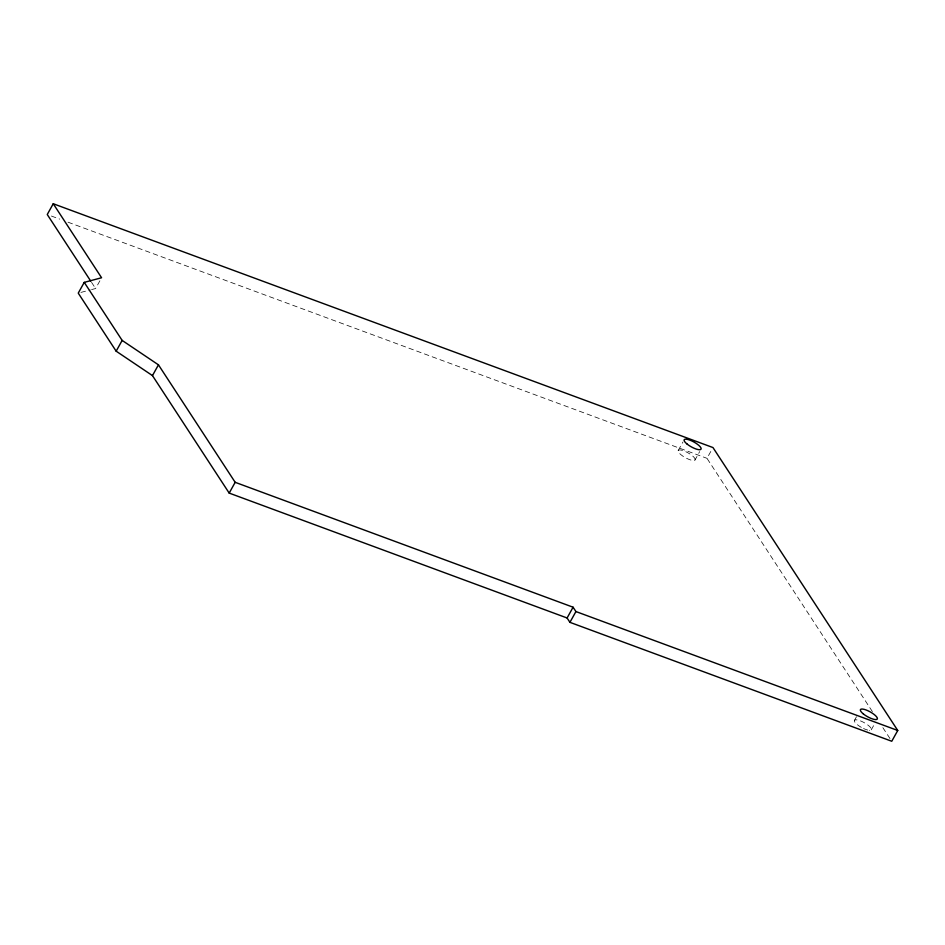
<?xml version="1.0" encoding="UTF-8"?>
<svg xmlns="http://www.w3.org/2000/svg" width="945" height="945" viewBox="0 0 945 945"><rect width="100%" height="100%" fill="white"/><g stroke="black" fill="none" stroke-linecap="round" stroke-linejoin="round"><path stroke-width="0.71" stroke-dasharray="4.72 3.54" d="M91.582 289.583L95.587 288.532L100.253 280.157M678.238 450.458L682.904 442.083M695.024 459.967A9.639 2.752 29.1 0 0 683.79 450.859A9.639 2.752 29.1 0 0 681.085 454.817A9.639 2.752 29.1 0 0 695.024 459.967L699.678 451.592M872.389 711.609L706.978 458.325L711.644 449.95M854.493 720.326L856.489 716.735M871.266 729.835L874.597 723.846M80.916 292.418L90.259 289.938M51.396 216.039L59.7 219.11M67.993 222.181L706.978 458.325M882.878 727.674L890.143 738.789M91.559 282.354L95.587 288.532M861.32 727.366A9.639 2.752 29.1 0 1 854.894 720.007A9.639 2.752 29.1 0 1 867.215 724.555A9.639 2.752 29.1 0 1 869.365 730.343M867.711 730.06A9.639 2.752 29.1 0 1 863.541 728.512"/><path stroke-width="1.42" d="M53.239 203.742L101.587 277.759L84.247 282.366L78.246 293.127L116.164 351.186L152.464 375.602L229.186 493.089L567.094 617.983L569.929 622.342L891.761 741.258L897.75 730.485L712.967 447.552L53.239 203.742L47.25 214.515L90.755 281.126M116.164 351.186L122.153 340.413L84.247 282.366M152.464 375.602L158.453 364.841L122.153 340.413M229.186 493.089L235.175 482.316L158.453 364.841M567.094 617.983L573.083 607.21L235.175 482.316M569.929 622.342L575.93 611.557L573.083 607.21M575.93 611.557L897.75 730.485M687.074 444.044A9.639 2.752 29.1 0 0 701.013 449.194A9.639 2.752 29.1 0 0 689.779 440.086A9.639 2.752 29.1 0 0 687.074 444.044M863.328 713.912A9.639 2.752 29.1 0 0 877.267 719.062A9.639 2.752 29.1 0 0 866.033 709.955A9.639 2.752 29.1 0 0 863.328 713.912"/></g></svg>
